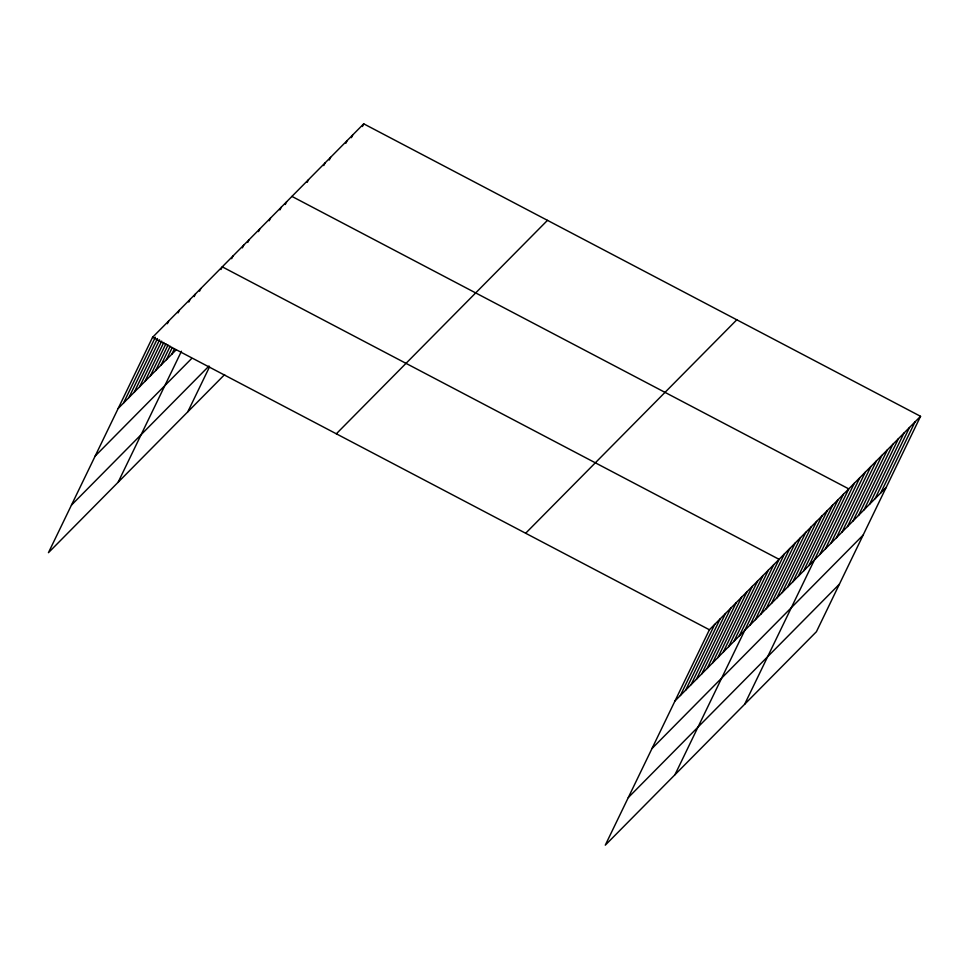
<?xml version="1.0" encoding="UTF-8"?>
<svg xmlns="http://www.w3.org/2000/svg" width="969" height="969" viewBox="0 0 969 969"><rect width="100%" height="100%" fill="white"/><g stroke="black" fill="none" stroke-linecap="round" stroke-linejoin="round"><path stroke-width="1.45" d="M920.55 416.319L709.405 629.765L605.274 845.174L816.419 631.715L920.55 416.319L363.726 123.826L152.581 337.285L48.45 552.681L224.626 374.591M123.535 403.031L155.343 337.236M128.889 397.617L157.463 338.532M134.255 392.203L159.57 339.828M167.358 323.707L168.667 321.03M139.609 386.776L161.69 341.124M144.975 381.362L163.797 342.42M178.078 312.878L179.386 310.189M150.328 375.948L165.917 343.716M155.694 370.521L168.025 345.012M188.798 302.037L190.106 299.348M161.048 365.107L170.144 346.308M194.163 296.623L195.459 293.934M166.414 359.693L172.252 347.605M199.517 291.197L200.825 288.52M171.767 354.266L174.372 348.901M118.133 482.247L181.457 351.238M220.956 269.527L222.264 266.838L779.088 559.331L674.957 774.728M231.676 258.687L232.984 256.01M242.395 247.858L243.703 245.169M247.761 242.432L249.057 239.755M258.481 231.603L259.777 228.914M269.2 220.762L270.496 218.073M279.92 209.922L281.216 207.245M285.274 204.507L286.582 201.818M187.804 411.813L209.534 366.851M307.209 182.342L308.505 179.653M323.767 165.59L325.075 162.913M329.29 160.006L330.586 157.329M345.86 143.267L347.156 140.578M351.384 137.683L352.68 134.994M362.43 126.515L363.726 123.826M680.359 695.524L714.771 624.351M685.713 690.098L720.124 618.925M691.079 684.683L725.49 613.51M696.432 679.269L730.844 608.096M701.798 673.843L736.21 602.67M707.152 668.428L741.564 597.255M712.518 663.014L746.929 591.841M717.872 657.588L752.283 586.415M723.237 652.173L757.649 581M728.591 646.759L763.003 575.586M733.957 641.333L768.369 570.16M739.311 635.918L773.722 564.745M750.042 625.078L784.442 553.905M755.396 619.663L789.808 548.49M760.762 614.249L795.161 543.076M766.116 608.823L800.527 537.65M771.481 603.408L805.881 532.235M776.835 597.994L811.247 526.821M782.201 592.568L816.601 521.395M787.555 587.153L821.966 515.98M792.921 581.739L827.32 510.566M798.274 576.313L832.686 505.14M803.64 570.898L838.04 499.725M808.994 565.484L843.405 494.311M744.628 704.293L848.759 488.885L291.935 196.404M819.871 554.474L854.283 483.301M825.394 548.89L859.806 477.717M830.917 543.318L865.329 472.145M836.441 537.734L870.852 466.561M841.964 532.151L876.376 460.978M847.487 526.567L881.899 455.394M853.011 520.983L887.422 449.81M858.534 515.399L892.933 444.226M864.057 509.815L898.457 438.642M869.581 504.231L903.98 433.058M875.104 498.647L909.503 427.474M880.627 493.076L915.027 421.903M118.17 408.458L176.237 349.748M95.168 456.048L191.644 358.518M71.464 505.091L209.025 366.016M336.328 433.797L547.473 220.351M525.658 533.241L736.803 319.794M674.993 700.938L886.138 487.492M651.992 748.54L863.137 535.082M628.287 797.572L839.433 584.125M152.581 337.285L709.405 629.765"/></g></svg>
